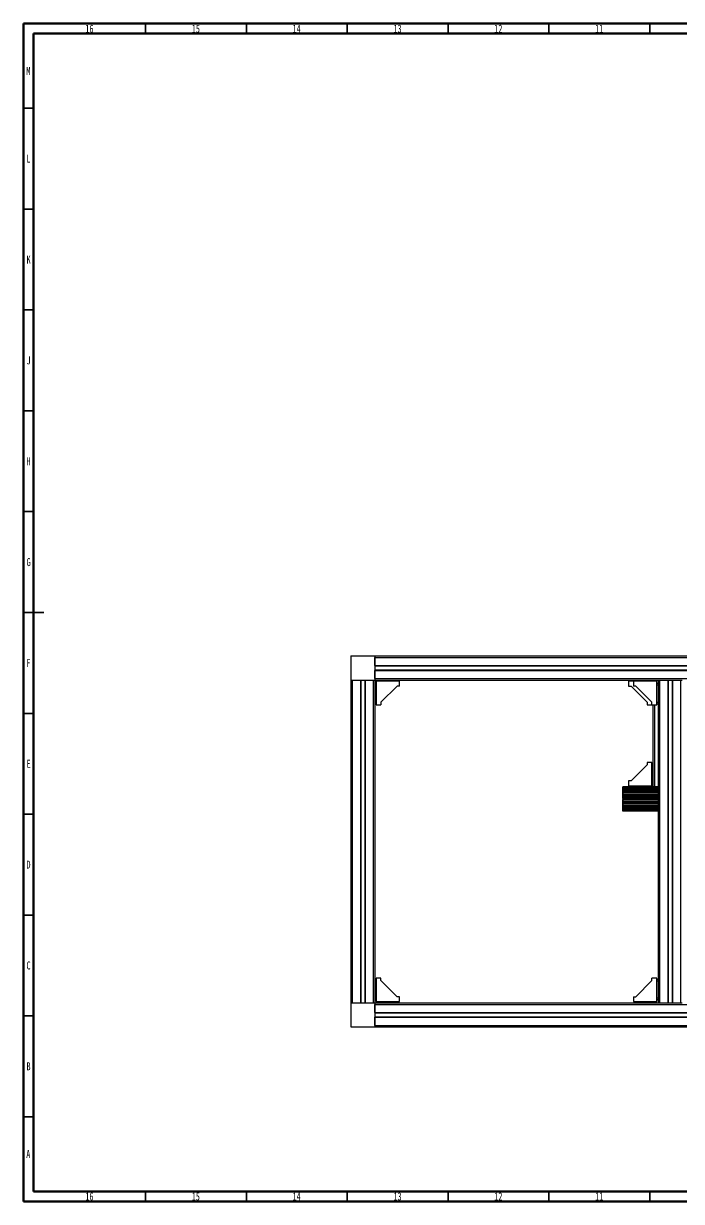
# Model space of a CAD drawing. Header units: millimetres. Extents: x 15 to 836, y 5 to 589.
# Drawn here: x 15 to 341, y 5 to 589 of the extents above; entities that cross this region are included whole.
import ezdxf

# ---------------------------------------------------------------- set-up
doc = ezdxf.new("R2010")
doc.units = ezdxf.units.MM
doc.styles.add('SLDTEXTSTYLE0', font='TXT', dxfattribs={"width": 0.75})

msp = doc.modelspace()

# ---------------------------------------------------------------- linework, layer by layer
at = {"color": 7, "linetype": 'Continuous', "lineweight": 70}
for p, q in [((15, 5), (15, 589)), ((15, 589), (836, 589)), ((20, 10), (20, 584)), ((20, 584), (831, 584)), ((831, 10), (20, 10)), ((836, 5), (15, 5))]:
    msp.add_line(p, q, dxfattribs=at)
at = {"color": 7, "linetype": 'Continuous', "lineweight": 35}
for p, q in [((75.5, 584), (75.5, 589)), ((125.5, 584), (125.5, 589)), ((175.5, 584), (175.5, 589)), ((225.5, 584), (225.5, 589)), ((275.5, 584), (275.5, 589)), ((325.5, 584), (325.5, 589)), ((20, 547), (15, 547)), ((20, 497), (15, 497)), ((20, 447), (15, 447)), ((20, 397), (15, 397)), ((20, 347), (15, 347)), ((15, 297), (25, 297)), ((20, 297), (15, 297)), ((20, 247), (15, 247)), ((20, 197), (15, 197)), ((20, 147), (15, 147)), ((20, 97), (15, 97)), ((20, 47), (15, 47)), ((75.5, 10), (75.5, 5)), ((125.5, 10), (125.5, 5)), ((175.5, 10), (175.5, 5)), ((225.5, 10), (225.5, 5)), ((275.5, 10), (275.5, 5)), ((325.5, 10), (325.5, 5))]:
    msp.add_line(p, q, dxfattribs=at)
at = {"color": 7, "linetype": 'Continuous', "lineweight": 25}
for p, q in [((177.21, 275.5), (177.21, 263.5)), ((177.21, 275.5), (189.21, 275.5)), ((189.21, 275.5), (189.21, 263.5)), ((189.21, 275.5), (489.21, 275.5)), ((189.21, 274.7), (489.21, 274.7)), ((189.21, 270.7), (189.21, 274.7)), ((189.21, 270.7), (489.21, 270.7)), ((189.21, 270.5), (489.21, 270.5)), ((177.21, 263.5), (189.21, 263.5)), ((177.21, 263.5), (177.21, 103.5)), ((178.01, 263.5), (178.01, 103.5)), ((178.01, 263.5), (182.01, 263.5)), ((182.01, 263.5), (182.01, 103.5)), ((182.21, 263.5), (182.21, 103.5)), ((184.21, 263.5), (184.21, 103.5)), ((184.41, 263.5), (184.41, 103.5)), ((184.41, 263.5), (188.41, 263.5)), ((188.41, 263.5), (188.41, 103.5)), ((189.21, 268.5), (489.21, 268.5)), ((189.21, 268.3), (489.21, 268.3)), ((189.21, 264.3), (189.21, 268.3)), ((189.21, 264.3), (489.21, 264.3)), ((189.21, 263.5), (189.21, 103.5)), ((189.21, 263.5), (329.61, 263.5)), ((201.41, 262.9), (189.81, 262.9)), ((189.81, 262.9), (189.81, 251.3)), ((190.79, 262.9), (190.79, 263.5)), ((191.59, 262.9), (191.59, 263.5)), ((200.14, 262.9), (200.14, 263.5)), ((200.94, 262.9), (200.94, 263.5)), ((201.41, 260.5), (201.41, 262.9)), ((315.01, 262.9), (315.01, 260.5)), ((317.41, 262.9), (315.01, 262.9)), ((315.49, 262.9), (315.49, 263.5)), ((316.29, 262.9), (316.29, 263.5)), ((317.41, 262.9), (317.41, 260.5)), ((329.01, 262.9), (317.41, 262.9)), ((317.89, 262.9), (317.89, 263.5)), ((318.69, 262.9), (318.69, 263.5)), ((324.84, 262.9), (324.84, 263.5)), ((325.64, 262.9), (325.64, 263.5)), ((327.21, 262.9), (327.21, 263.5)), ((327.24, 262.9), (327.24, 263.5)), ((328.04, 262.9), (328.04, 263.5)), ((329.01, 251.3), (329.01, 262.9)), ((329.61, 263.5), (329.61, 103.5)), ((329.61, 263.5), (330.41, 263.5)), ((330.41, 263.5), (330.41, 103.5)), ((330.41, 263.5), (334.41, 263.5)), ((334.41, 263.5), (334.41, 103.5)), ((334.41, 263.5), (334.61, 263.5)), ((334.61, 263.5), (334.61, 103.5)), ((334.61, 263.5), (336.61, 263.5)), ((336.61, 263.5), (336.61, 103.5)), ((336.61, 263.5), (336.81, 263.5)), ((336.81, 263.5), (336.81, 103.5)), ((336.81, 263.5), (340.81, 263.5)), ((340.81, 263.5), (340.81, 103.5)), ((340.81, 263.5), (341.61, 263.5)), ((189.81, 261.93), (189.21, 261.93)), ((189.81, 261.13), (189.21, 261.13)), ((200.21, 260.5), (192.21, 252.5)), ((201.41, 260.5), (200.21, 260.5)), ((315.01, 260.5), (316.21, 260.5)), ((316.21, 260.5), (324.21, 252.5)), ((318.61, 260.5), (317.41, 260.5)), ((326.61, 252.5), (318.61, 260.5)), ((329.01, 261.93), (329.61, 261.93)), ((329.01, 261.13), (329.61, 261.13)), ((189.81, 252.58), (189.21, 252.58)), ((189.81, 251.78), (189.21, 251.78)), ((189.81, 251.3), (192.21, 251.3)), ((192.21, 252.5), (192.21, 251.3)), ((324.21, 252.5), (324.21, 251.3)), ((324.21, 251.3), (326.61, 251.3)), ((326.61, 251.3), (326.61, 252.5)), ((326.61, 251.3), (329.01, 251.3)), ((327.21, 210.5), (327.21, 251.3)), ((328.01, 210.5), (328.01, 251.3)), ((329.01, 252.58), (329.61, 252.58)), ((329.01, 251.78), (329.61, 251.78)), ((326.61, 222.7), (324.21, 222.7)), ((324.21, 222.7), (324.21, 221.5)), ((326.61, 211.1), (326.61, 222.7)), ((326.61, 222.23), (327.21, 222.23)), ((324.21, 221.5), (316.21, 213.5)), ((326.61, 221.43), (327.21, 221.43)), ((315.49, 210.5), (312.21, 210.5)), ((312.21, 210.5), (312.21, 209.7)), ((312.21, 210.5), (312.21, 209.7)), ((327.21, 210.5), (312.21, 210.5)), ((312.21, 210.2), (312.21, 210.5)), ((312.21, 209.7), (312.21, 210.5)), ((316.21, 213.5), (315.01, 213.5)), ((315.01, 213.5), (315.01, 211.1)), ((315.01, 211.1), (326.61, 211.1)), ((315.49, 211.1), (315.49, 210.5)), ((316.29, 210.5), (315.49, 210.5)), ((316.29, 211.1), (316.29, 210.5)), ((324.84, 210.5), (316.29, 210.5)), ((324.84, 211.1), (324.84, 210.5)), ((325.64, 210.5), (324.84, 210.5)), ((325.64, 211.1), (325.64, 210.5)), ((327.21, 210.5), (325.64, 210.5)), ((326.61, 212.88), (327.21, 212.88)), ((326.61, 212.08), (327.21, 212.08)), ((328.01, 210.5), (327.21, 210.5)), ((329.61, 210.5), (328.01, 210.5)), ((329.61, 210.2), (312.21, 210.2)), ((312.21, 209.3), (312.21, 210.2)), ((312.21, 210.1), (312.21, 206.9)), ((329.61, 210.1), (312.21, 210.1)), ((312.21, 208.54), (312.21, 210.1)), ((312.21, 209.7), (312.21, 205.7)), ((329.61, 209.7), (312.21, 209.7)), ((312.21, 208.7), (312.21, 209.3)), ((329.61, 209.3), (312.21, 209.3)), ((312.21, 208.1), (312.21, 208.7)), ((329.61, 208.7), (312.21, 208.7)), ((312.21, 207.7), (312.21, 208.54)), ((329.61, 208.54), (312.21, 208.54)), ((329.61, 208.1), (312.21, 208.1)), ((329.61, 207.7), (312.21, 207.7)), ((312.21, 206.49), (312.21, 207.7)), ((329.61, 206.9), (312.21, 206.9)), ((312.21, 206.9), (312.21, 206.07)), ((312.21, 205.5), (312.21, 206.5)), ((329.61, 206.5), (312.21, 206.5)), ((312.21, 206.5), (312.21, 205.9)), ((312.21, 204.7), (312.21, 206.49)), ((329.61, 206.49), (312.21, 206.49)), ((312.21, 206.49), (312.21, 204.7)), ((329.61, 206.1), (312.21, 206.1)), ((312.21, 206.1), (312.21, 202.91)), ((329.61, 206.07), (312.21, 206.07)), ((312.21, 206.07), (312.21, 204.7)), ((329.61, 205.9), (312.21, 205.9)), ((312.21, 205.9), (312.21, 203.1)), ((329.61, 205.7), (312.21, 205.7)), ((312.21, 205.7), (312.21, 205.5)), ((329.61, 205.5), (312.21, 205.5)), ((312.21, 205.5), (312.21, 203.5)), ((329.61, 204.7), (312.21, 204.7)), ((312.21, 204.3), (312.21, 202.94)), ((329.61, 204.3), (312.21, 204.3)), ((312.21, 202.51), (312.21, 204.3)), ((312.21, 204.3), (312.21, 202.51)), ((329.61, 203.5), (312.21, 203.5)), ((312.21, 203.5), (312.21, 203.3)), ((312.21, 202.5), (312.21, 203.5)), ((329.61, 203.3), (312.21, 203.3)), ((312.21, 203.3), (312.21, 199.3)), ((312.21, 203.1), (312.21, 202.5)), ((329.61, 203.1), (312.21, 203.1)), ((312.21, 202.94), (312.21, 202.1)), ((329.61, 202.94), (312.21, 202.94)), ((312.21, 202.9), (329.61, 202.9)), ((329.61, 202.51), (312.21, 202.51)), ((312.21, 201.3), (312.21, 202.51)), ((329.61, 202.5), (312.21, 202.5)), ((312.21, 202.1), (312.21, 198.9)), ((329.61, 202.1), (312.21, 202.1)), ((312.21, 200.47), (312.21, 201.3)), ((329.61, 201.3), (312.21, 201.3)), ((312.21, 200.3), (312.21, 200.9)), ((329.61, 200.9), (312.21, 200.9)), ((312.21, 198.9), (312.21, 200.47)), ((329.61, 200.47), (312.21, 200.47)), ((312.21, 199.7), (312.21, 200.3)), ((329.61, 200.3), (312.21, 200.3)), ((329.61, 199.7), (312.21, 199.7)), ((312.21, 198.8), (312.21, 199.7)), ((312.21, 199.3), (312.21, 198.5)), ((312.21, 199.3), (312.21, 198.5)), ((312.21, 198.5), (312.21, 199.3)), ((329.61, 199.3), (312.21, 199.3)), ((329.61, 198.9), (312.21, 198.9)), ((329.61, 198.8), (312.21, 198.8)), ((312.21, 198.5), (312.21, 198.8)), ((329.61, 198.5), (312.21, 198.5)), ((189.81, 115.23), (189.21, 115.23)), ((189.81, 114.43), (189.21, 114.43)), ((189.81, 115.7), (189.81, 104.1)), ((192.21, 115.7), (189.81, 115.7)), ((192.21, 114.5), (192.21, 115.7)), ((200.21, 106.5), (192.21, 114.5)), ((318.61, 106.5), (326.61, 114.5)), ((329.01, 115.7), (326.61, 115.7)), ((326.61, 114.5), (326.61, 115.7)), ((329.01, 104.1), (329.01, 115.7)), ((329.01, 115.23), (329.61, 115.23)), ((329.01, 114.43), (329.61, 114.43)), ((189.81, 105.88), (189.21, 105.88)), ((201.41, 106.5), (200.21, 106.5)), ((201.41, 104.1), (201.41, 106.5)), ((317.41, 106.5), (318.61, 106.5)), ((317.41, 106.5), (317.41, 104.1)), ((329.01, 105.88), (329.61, 105.88)), ((177.21, 103.5), (177.21, 91.5)), ((177.21, 103.5), (189.21, 103.5)), ((178.01, 103.5), (182.01, 103.5)), ((184.41, 103.5), (188.41, 103.5)), ((189.81, 105.08), (189.21, 105.08)), ((189.21, 103.5), (189.21, 91.5)), ((189.21, 103.5), (329.61, 103.5)), ((189.21, 102.7), (489.21, 102.7)), ((189.21, 98.7), (189.21, 102.7)), ((189.81, 104.1), (201.41, 104.1)), ((190.79, 104.1), (190.79, 103.5)), ((191.59, 104.1), (191.59, 103.5)), ((200.14, 104.1), (200.14, 103.5)), ((200.94, 104.1), (200.94, 103.5)), ((317.41, 104.1), (329.01, 104.1)), ((317.89, 104.1), (317.89, 103.5)), ((318.69, 104.1), (318.69, 103.5)), ((327.24, 104.1), (327.24, 103.5)), ((328.04, 104.1), (328.04, 103.5)), ((329.01, 105.08), (329.61, 105.08)), ((329.61, 103.5), (330.41, 103.5)), ((330.41, 103.5), (334.41, 103.5)), ((334.41, 103.5), (334.61, 103.5)), ((334.61, 103.5), (336.61, 103.5)), ((336.61, 103.5), (336.81, 103.5)), ((336.81, 103.5), (340.81, 103.5)), ((340.81, 103.5), (341.61, 103.5)), ((189.21, 98.7), (489.21, 98.7)), ((189.21, 98.5), (489.21, 98.5)), ((189.21, 96.5), (489.21, 96.5)), ((189.21, 96.3), (489.21, 96.3)), ((189.21, 92.3), (189.21, 96.3)), ((177.21, 91.5), (189.21, 91.5)), ((189.21, 92.3), (489.21, 92.3)), ((189.21, 91.5), (489.21, 91.5))]:
    msp.add_line(p, q, dxfattribs=at)

# ---------------------------------------------------------------- texts
at = {"color": 7, "linetype": 'Continuous', "lineweight": 0, "attachment_point": 2, "style": 'SLDTEXTSTYLE0'}
for s, insert, char_height in [('16', (47.67, 588.45), 3.969), ('15', (100.42, 588.45), 3.969), ('14', (150.42, 588.45), 3.969), ('13', (200.42, 588.45), 3.969), ('12', (250.42, 588.45), 3.969), ('11', (300.42, 588.45), 3.969), ('M', (17.36, 567.49), 3.97), ('L', (17.45, 523.99), 3.97), ('K', (17.49, 473.99), 3.97), ('J', (17.47, 423.99), 3.97), ('H', (17.49, 373.99), 3.97), ('G', (17.49, 323.99), 3.97), ('F', (17.46, 273.99), 3.97), ('E', (17.51, 223.99), 3.97), ('D', (17.45, 173.99), 3.97), ('C', (17.46, 123.99), 3.97), ('B', (17.47, 73.99), 3.97), ('A', (17.34, 30.49), 3.97), ('16', (47.67, 9.49), 3.969), ('15', (100.42, 9.49), 3.969), ('14', (150.42, 9.49), 3.969), ('13', (200.42, 9.49), 3.969), ('12', (250.42, 9.49), 3.969), ('11', (300.42, 9.49), 3.969)]:
    msp.add_mtext(s, dxfattribs=dict(at, insert=insert, char_height=char_height))

doc.saveas('drawing.dxf')
